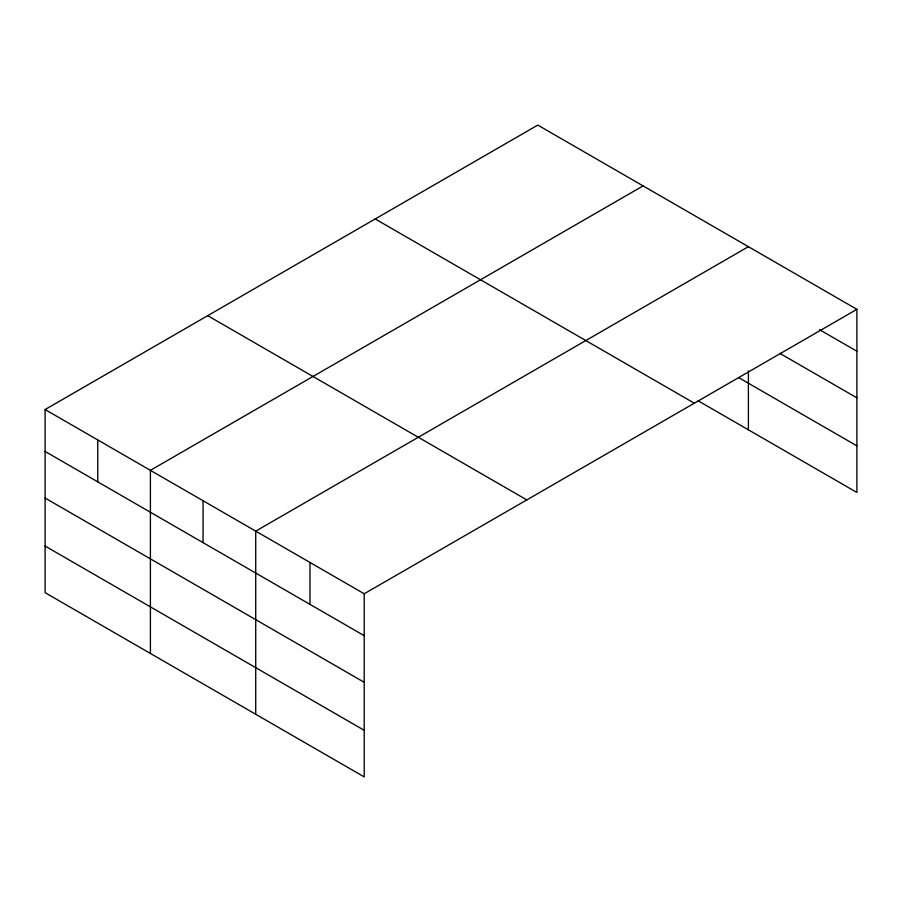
<?xml version="1.0" encoding="UTF-8"?>
<svg xmlns="http://www.w3.org/2000/svg" width="902" height="902" viewBox="0 0 902 902"><rect width="100%" height="100%" fill="white"/><g stroke="black" fill="none" stroke-linecap="round" stroke-linejoin="round"><path stroke-width="1.35" d="M856.9 309.33L537.784 125.096L45.1 409.542L45.1 592.67L364.216 776.904L364.216 593.775L856.9 309.33L856.9 492.458L698.137 400.804M643.092 185.891L150.409 470.337L150.409 653.465M748.401 246.686L255.717 531.143L255.717 714.271M819.523 329.67L856.9 351.239M779.745 353.302L856.9 397.838M738.828 377.69L856.9 445.859M375.198 218.96L694.314 403.205M207.685 315.666L526.802 499.911M45.1 409.542L364.216 593.775M45.1 451.451L364.216 635.684M45.1 498.051L364.216 682.295M45.1 546.06L364.216 730.304M748.401 370.869L748.401 429.814M309.972 562.453L309.972 604.363M203.063 500.734L203.063 542.643M97.754 439.939L97.754 481.848"/></g></svg>
